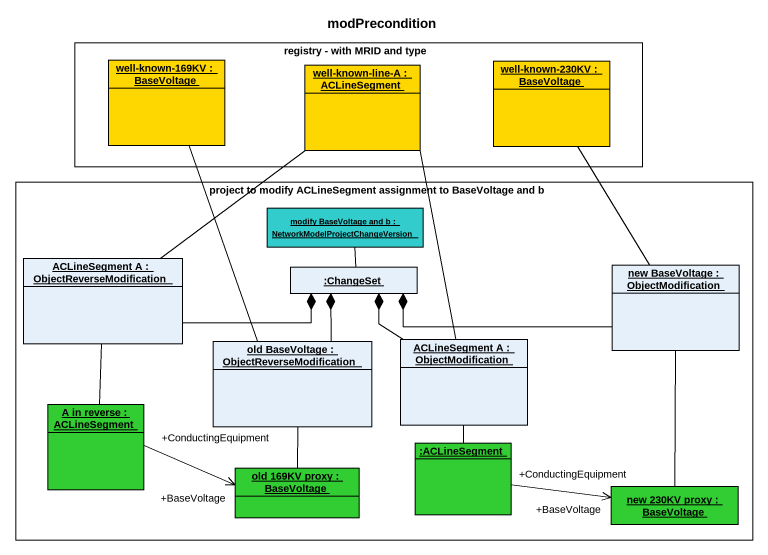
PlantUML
@startuml
title modPrecondition
hide circle
hide empty members
rectangle "registry - with MRID and type" as registry_with_MRID_and_type {
  object "well-known-169KV : BaseVoltage" as well_known_169KV #FFD700
  object "well-known-line-A : ACLineSegment" as well_known_line_A #FFD700
  object "well-known-230KV : BaseVoltage" as well_known_230KV #FFD700
}
rectangle "project to modify ACLineSegment assignment to BaseVoltage and b" as project_to_modify {
  object "modify BaseVoltage and b : NetworkModelProjectChangeVersion" as modify_BaseVoltage_and_b #33CCCC
  object "ACLineSegment A : ObjectReverseModification" as ACLineSegment_A
  object ":ChangeSet" as ChangeSet
  object "new BaseVoltage : ObjectModification" as new_BaseVoltage
  object "old BaseVoltage : ObjectReverseModification" as old_BaseVoltage
  object "ACLineSegment A : ObjectModification" as ACLineSegment_A_2
  object "A in reverse : ACLineSegment" as A_in_reverse #32CD32
  object "old 169KV proxy : BaseVoltage" as old_169KV_proxy #32CD32
  object ":ACLineSegment" as ACLineSegment #32CD32
  object "new 230KV proxy : BaseVoltage" as new_230KV_proxy #32CD32
}
ACLineSegment_A -up- well_known_line_A
ACLineSegment_A -right-* ChangeSet
ACLineSegment_A -- A_in_reverse
ChangeSet -up- modify_BaseVoltage_and_b
ChangeSet *-- old_BaseVoltage
new_BaseVoltage -up- well_known_230KV
new_BaseVoltage -left-* ChangeSet
new_BaseVoltage -- new_230KV_proxy
old_BaseVoltage -up- well_known_169KV
old_BaseVoltage -- old_169KV_proxy
ACLineSegment_A_2 -up- well_known_line_A
ACLineSegment_A_2 -up-* ChangeSet
ACLineSegment_A_2 -- ACLineSegment
A_in_reverse "+ConductingEquipment" -right-> "+BaseVoltage" old_169KV_proxy
ACLineSegment "+ConductingEquipment" -right-> "+BaseVoltage" new_230KV_proxy
@enduml
